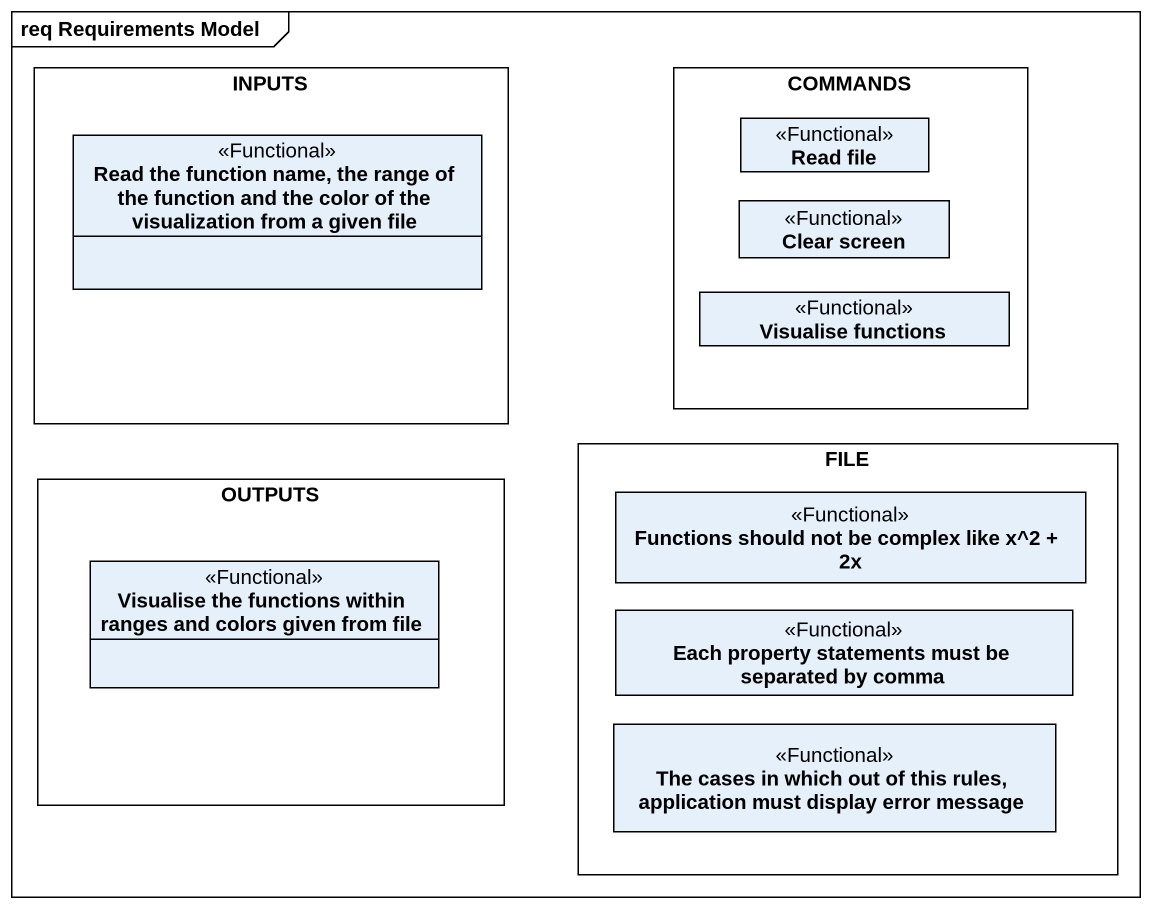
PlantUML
@startuml
mainframe req Requirements Model
hide circle
hide empty members
rectangle INPUTS {
  class "Read the function name, the range of the function and the color of the visualization from a given file" as Read_the_function_name_the <<Functional>>
}
rectangle COMMANDS {
  class "Read file" as Read_file <<Functional>>
  class "Clear screen" as Clear_screen <<Functional>>
  class "Visualise functions" as Visualise_functions <<Functional>>
}
rectangle "FILE" as FILE_ {
  class "Functions should not be complex like x^2 + 2x" as Functions_should_not_be <<Functional>>
  class "Each property statements must be separated by comma" as Each_property_statements <<Functional>>
  class "The cases in which out of this rules, application must display error message" as The_cases_in_which_out_of <<Functional>>
}
rectangle OUTPUTS {
  class "Visualise the functions within ranges and colors given from file" as Visualise_the_functions <<Functional>>
}
@enduml
